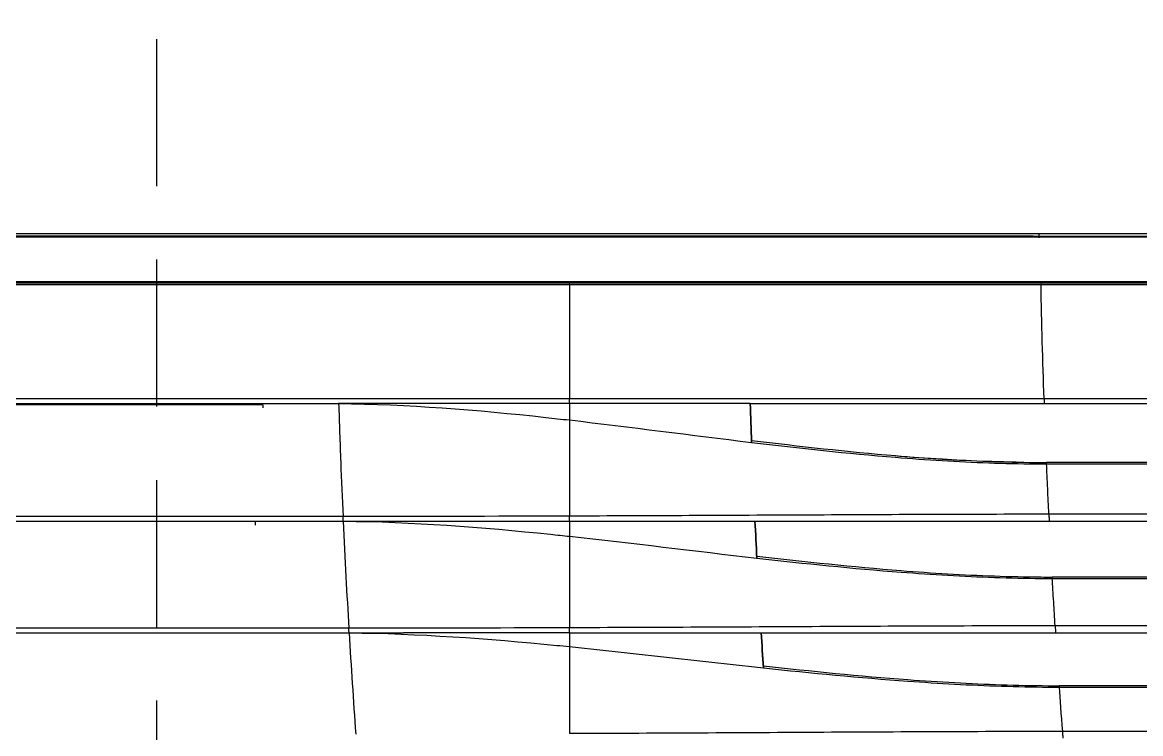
# Model space of a CAD drawing. Header units: millimetres. Extents: x 359270 to 411470, y 57550 to 89768.
# Drawn here: x 395587.6 to 395777.9, y 62001.4 to 62122.4 of the extents above; entities that cross this region are included whole.
import ezdxf

# ---------------------------------------------------------------- set-up
doc = ezdxf.new("R2010")
doc.units = ezdxf.units.MM
doc.header["$LTSCALE"] = 100
doc.linetypes.add('HIDDEN', pattern=[0.375, 0.25, -0.125])
doc.layers.add('도면층8', color=8, linetype='Continuous')

# ---------------------------------------------------------------- blocks, each defined once
blk = doc.blocks.new('*U22')
at = {"color": 8}
for p, q in [((1329.52, 185.7), (190.37, 185.7)), ((1329, 166.3), (190.88, 166.3)), ((190.88, 165.5), (1329, 165.5)), ((1328.59, 155.49), (191.3, 155.49)), ((191.31, 155.23), (1328.58, 155.23)), ((1328.18, 146.67), (191.7, 146.67)), ((191.76, 145.5), (1328.12, 145.5)), ((1327.61, 135.99), (192.27, 135.99)), ((192.28, 135.75), (1327.6, 135.75)), ((1327.11, 127.69), (192.78, 127.69)), ((192.85, 126.5), (1327.03, 126.5)), ((1326.41, 117.5), (193.47, 117.5)), ((193.49, 117.26), (1326.4, 117.26)), ((1325.83, 109.71), (194.05, 109.71))]:
    blk.add_line(p, q, dxfattribs=at)
at = {"color": 1, "linetype": 'HIDDEN'}
blk.add_lwpolyline([(1479.94, 484.99), (1479.94, 14.99), (39.94, 14.99), (39.94, 484.99)], close=True, dxfattribs=at)
at = {"color": 8}
for points, knots in [([(1.03, 194.4), (4.91, 194.37), (8.8, 194.41), (16.61, 194.41), (20.52, 194.41), (32.26, 194.41), (40.12, 194.41), (63.7, 194.41), (79.47, 194.41), (111.03, 194.41), (126.83, 194.41), (158.43, 194.41), (174.24, 194.41), (190.04, 194.41)], [0, 0, 0, 0, 0.0625, 0.0625, 0.125, 0.125, 0.25, 0.25, 0.5, 0.5, 0.75, 0.75, 1, 1, 1, 1]), ([(190.03, 194.41), (193.94, 194.42), (197.85, 194.42), (209.57, 194.41), (217.39, 194.41), (233.02, 194.41), (240.84, 194.41), (264.29, 194.41), (279.92, 194.41), (303.37, 194.41), (311.18, 194.41), (326.82, 194.41), (334.63, 194.41), (358.08, 194.41), (373.72, 194.41), (397.16, 194.41), (404.98, 194.41), (420.61, 194.41), (428.43, 194.41), (450.81, 194.41), (465.38, 194.41), (479.94, 194.41)], [0, 0, 0, 0, 0.040442, 0.040442, 0.121325, 0.121325, 0.202208, 0.202208, 0.363975, 0.363975, 0.444859, 0.444859, 0.525742, 0.525742, 0.687509, 0.687509, 0.768392, 0.768392, 0.849276, 0.849276, 1, 1, 1, 1]), ([(0.9, 193.94), (5.81, 193.94), (10.75, 193.94), (20.63, 193.94), (25.58, 193.94), (40.44, 193.94), (50.37, 193.94), (80.23, 193.94), (100.21, 193.94), (140.17, 193.94), (160.16, 193.94), (200.13, 193.94), (220.12, 193.94), (320.05, 193.94), (400, 193.94), (479.94, 193.94)], [0, 0, 0, 0, 0.03125, 0.03125, 0.0625, 0.0625, 0.125, 0.125, 0.25, 0.25, 0.375, 0.375, 0.5, 0.5, 1, 1, 1, 1]), ([(479.94, 193.8), (400.01, 193.8), (320.07, 193.8), (220.16, 193.8), (200.17, 193.8), (160.21, 193.8), (140.22, 193.8), (100.27, 193.8), (80.31, 193.8), (50.44, 193.8), (40.5, 193.8), (25.63, 193.8), (20.67, 193.8), (10.79, 193.8), (5.84, 193.8), (0.95, 193.8)], [0, 0, 0, 0, 0.5, 0.5, 0.625, 0.625, 0.75, 0.75, 0.875, 0.875, 0.9375, 0.9375, 0.96875, 0.96875, 1, 1, 1, 1]), ([(189.04, 194), (186.07, 194), (183.09, 194), (160.13, 194), (140.14, 194), (100.18, 194), (80.2, 194), (50.34, 194), (40.41, 194), (25.55, 194), (20.6, 194), (10.93, 194), (6.2, 194), (1.5, 194)], [0, 0, 0, 0, 0.047401, 0.047401, 0.366063, 0.366063, 0.684724, 0.684724, 0.844055, 0.844055, 0.92372, 0.92372, 1, 1, 1, 1]), ([(189.04, 194), (206.08, 194), (223.12, 194), (320.09, 194), (400.02, 194), (479.94, 194)], [0, 0, 0, 0, 0.175746, 0.175746, 1, 1, 1, 1]), ([(1.05, 186.26), (5.95, 186.26), (10.89, 186.26), (20.78, 186.26), (25.73, 186.26), (40.61, 186.26), (50.55, 186.26), (80.42, 186.26), (100.38, 186.26), (140.31, 186.26), (160.28, 186.26), (200.24, 186.26), (220.22, 186.26), (320.11, 186.26), (400.03, 186.26), (479.94, 186.26)], [0, 0, 0, 0, 0.03125, 0.03125, 0.0625, 0.0625, 0.125, 0.125, 0.25, 0.25, 0.375, 0.375, 0.5, 0.5, 1, 1, 1, 1]), ([(479.94, 186.06), (400.03, 186.06), (320.12, 186.06), (220.24, 186.06), (200.26, 186.06), (160.31, 186.06), (140.32, 186.06), (100.39, 186.06), (80.43, 186.06), (50.57, 186.06), (40.64, 186.06), (25.77, 186.06), (20.81, 186.06), (10.93, 186.06), (5.99, 186.06), (1.09, 186.06)], [0, 0, 0, 0, 0.5, 0.5, 0.625, 0.625, 0.75, 0.75, 0.875, 0.875, 0.9375, 0.9375, 0.96875, 0.96875, 1, 1, 1, 1]), ([(110.14, 185.7), (92.03, 185.7), (73.95, 185.7), (46.89, 185.7), (37.88, 185.7), (20.18, 185.7), (11.47, 185.7), (2.83, 185.7)], [0, 0, 0, 0, 0.503675, 0.503675, 0.755513, 0.755513, 1, 1, 1, 1]), ([(2.84, 186.02), (7.73, 186.02), (12.66, 186.02), (22.51, 186.02), (27.44, 186.02), (42.25, 186.02), (52.15, 186.02), (81.91, 186.02), (101.8, 186.02), (141.56, 186.02), (161.46, 186.02), (201.24, 186.02), (221.14, 186.02), (320.6, 186.02), (400.17, 186.02), (479.74, 186.02)], [0, 0, 0, 0, 0.03125, 0.03125, 0.0625, 0.0625, 0.125, 0.125, 0.25, 0.25, 0.375, 0.375, 0.5, 0.5, 1, 1, 1, 1]), ([(190.37, 185.7), (187.64, 185.7), (184.9, 185.7), (171.66, 185.7), (161.16, 185.7), (143.9, 185.7), (137.14, 185.7), (123.64, 185.7), (116.89, 185.7), (110.14, 185.7)], [0, 0, 0, 0, 0.1022, 0.1022, 0.494985, 0.494985, 0.747578, 0.747578, 1, 1, 1, 1]), ([(110.14, 166.3), (91.98, 166.29), (73.83, 166.29), (46.68, 166.29), (37.64, 166.29), (19.62, 166.29), (10.61, 166.29), (1.69, 166.29)], [0, 0, 0, 0, 0.5, 0.5, 0.75, 0.75, 1, 1, 1, 1]), ([(110.14, 165.5), (110.14, 165.53), (110.14, 165.59), (110.14, 165.93), (110.14, 166.18), (110.14, 166.3)], [0, 0, 0, 0, 0.392645, 0.726209, 1, 1, 1, 1]), ([(190.88, 166.3), (177.42, 166.3), (163.96, 166.3), (137.05, 166.3), (123.59, 166.3), (110.14, 166.3)], [0, 0, 0, 0, 0.5, 0.5, 1, 1, 1, 1]), ([(1.84, 165.5), (7.54, 165.5), (13.28, 165.5), (24.76, 165.5), (30.51, 165.5), (47.77, 165.5), (59.31, 165.5), (70.86, 165.5)], [0, 0, 0, 0, 0.25, 0.25, 0.5, 0.5, 1, 1, 1, 1]), ([(57.94, 165.3), (48.98, 165.3), (40.03, 165.3), (22.17, 165.3), (13.25, 165.3), (4.39, 165.3)], [0, 0, 0, 0, 0.5, 0.5, 1, 1, 1, 1]), ([(70.86, 165.5), (70.97, 162.18), (71.19, 155.78), (71.46, 149.36), (71.6, 146.29)], [0, 0, 0, 0, 0.520592, 1, 1, 1, 1]), ([(70.86, 165.5), (82.61, 165.39), (95.74, 164.32), (108.79, 162.86), (110.14, 162.71)], [0, 0, 0, 0, 0.896674, 1, 1, 1, 1]), ([(110.14, 165.5), (108.71, 165.5), (99.42, 165.5), (90.14, 165.5), (82.3, 165.5)], [0, 0, 0, 0, 0.154173, 1, 1, 1, 1]), ([(110.14, 162.71), (110.14, 161.41), (110.14, 158.78), (110.14, 154.74), (110.14, 150.59), (110.14, 147.78), (110.14, 146.36)], [0, 0, 0, 0, 0.241342, 0.488803, 0.74188, 1, 1, 1, 1]), ([(141.11, 159.15), (141.11, 159.19), (141.11, 159.22), (141.11, 159.24), (141.11, 159.24), (141.11, 159.24)], [0, 0, 0, 0, 0.64921, 0.64921, 1, 1, 1, 1]), ([(141.11, 159.24), (149.25, 158.25), (157.41, 157.33), (170.87, 156.21), (176.16, 155.87), (184.11, 155.58), (186.76, 155.52), (190.04, 155.49), (190.67, 155.49), (191.3, 155.49)], [0, 0, 0, 0, 0.489588, 0.489588, 0.804968, 0.804968, 0.962658, 0.962658, 1, 1, 1, 1]), ([(141.12, 158.9), (149.27, 157.92), (157.42, 157.03), (170.88, 155.95), (176.17, 155.62), (184.12, 155.33), (186.76, 155.27), (190.05, 155.24), (190.68, 155.23), (191.31, 155.23)], [0, 0, 0, 0, 0.48935, 0.48935, 0.804749, 0.804749, 0.962448, 0.962448, 1, 1, 1, 1]), ([(191.7, 146.67), (191.63, 148.19), (191.48, 151.34), (191.36, 153.99), (191.31, 155.23)], [0, 0, 0, 0, 0.460844, 1, 1, 1, 1]), ([(191.7, 146.67), (178.11, 146.67), (164.51, 146.6), (137.32, 146.47), (123.72, 146.4), (110.14, 146.36)], [0, 0, 0, 0, 0.5, 0.5, 1, 1, 1, 1]), ([(191.7, 146.65), (191.71, 146.52), (191.72, 146.26), (191.74, 145.86), (191.76, 145.56), (191.76, 145.52), (191.76, 145.5)], [0, 0, 0, 0, 0.250014, 0.500034, 0.750029, 1, 1, 1, 1]), ([(71.6, 146.29), (60.01, 146.29), (48.45, 146.29), (25.37, 146.29), (13.84, 146.29), (2.42, 146.29)], [0, 0, 0, 0, 0.5, 0.5, 1, 1, 1, 1]), ([(2.57, 145.5), (13.97, 145.5), (25.48, 145.5), (48.52, 145.5), (60.07, 145.5), (71.64, 145.5)], [0, 0, 0, 0, 0.5, 0.5, 1, 1, 1, 1]), ([(71.64, 145.5), (71.64, 145.51), (71.63, 145.54), (71.62, 145.72), (71.61, 145.98), (71.6, 146.19), (71.6, 146.29)], [0, 0, 0, 0, 0.261766, 0.499771, 0.747287, 1, 1, 1, 1]), ([(71.64, 145.5), (71.78, 142.34), (72.08, 136.27), (72.42, 130.19), (72.59, 127.29)], [0, 0, 0, 0, 0.521593, 1, 1, 1, 1]), ([(71.64, 145.5), (83.4, 145.39), (96.26, 144.4), (109.07, 143.04), (110.14, 142.93)], [0, 0, 0, 0, 0.916145, 1, 1, 1, 1]), ([(110.14, 145.5), (110.14, 145.53), (110.14, 145.59), (110.14, 145.97), (110.14, 146.24), (110.14, 146.36)], [0, 0, 0, 0, 0.391416, 0.725001, 1, 1, 1, 1]), ([(110.14, 142.93), (110.14, 141.69), (110.14, 139.2), (110.14, 135.36), (110.14, 131.4), (110.14, 128.71), (110.14, 127.36)], [0, 0, 0, 0, 0.240345, 0.487395, 0.740764, 1, 1, 1, 1]), ([(142, 139.56), (150.16, 138.62), (158.34, 137.74), (171.83, 136.68), (177.12, 136.36), (185.08, 136.08), (187.73, 136.02), (191.02, 136), (191.64, 135.99), (192.27, 135.99)], [0, 0, 0, 0, 0.489674, 0.489674, 0.805044, 0.805044, 0.962728, 0.962728, 1, 1, 1, 1]), ([(142.02, 139.22), (142.02, 139.23), (142.02, 139.24), (142.02, 139.26), (142.02, 139.28), (142.01, 139.3)], [0, 0, 0, 0, 0.330714, 0.330714, 1, 1, 1, 1]), ([(142.02, 139.22), (150.18, 138.29), (158.35, 137.45), (171.84, 136.43), (177.13, 136.11), (185.08, 135.84), (187.74, 135.78), (191.02, 135.75), (191.65, 135.75), (192.28, 135.74)], [0, 0, 0, 0, 0.489359, 0.489359, 0.804752, 0.804752, 0.962449, 0.962449, 1, 1, 1, 1]), ([(192.78, 127.69), (192.68, 129.11), (192.5, 132.07), (192.35, 134.56), (192.28, 135.75)], [0, 0, 0, 0, 0.456557, 1, 1, 1, 1]), ([(192.78, 127.69), (179, 127.69), (165.23, 127.62), (137.68, 127.47), (123.9, 127.4), (110.14, 127.36)], [0, 0, 0, 0, 0.5, 0.5, 1, 1, 1, 1]), ([(192.78, 127.69), (192.78, 127.56), (192.8, 127.29), (192.83, 126.88), (192.85, 126.56), (192.85, 126.52), (192.85, 126.5)], [0, 0, 0, 0, 0.249929, 0.499996, 0.749769, 1, 1, 1, 1]), ([(72.59, 127.29), (61, 127.29), (49.43, 127.28), (26.34, 127.28), (14.81, 127.28), (3.37, 127.28)], [0, 0, 0, 0, 0.5, 0.5, 1, 1, 1, 1]), ([(3.51, 126.5), (14.94, 126.5), (26.45, 126.5), (49.51, 126.5), (61.07, 126.5), (72.64, 126.5)], [0, 0, 0, 0, 0.5, 0.5, 1, 1, 1, 1]), ([(72.64, 126.5), (72.64, 126.52), (72.63, 126.57), (72.61, 126.88), (72.6, 127.15), (72.59, 127.29)], [0, 0, 0, 0, 0.341178, 0.674287, 1, 1, 1, 1]), ([(72.64, 126.5), (84.41, 126.39), (96.94, 125.47), (109.42, 124.23), (110.14, 124.16)], [0, 0, 0, 0, 0.941987, 1, 1, 1, 1]), ([(110.14, 126.5), (110.14, 126.53), (110.14, 126.59), (110.14, 126.97), (110.14, 127.24), (110.14, 127.36)], [0, 0, 0, 0, 0.391478, 0.72506, 1, 1, 1, 1]), ([(110.14, 124.16), (110.14, 122.99), (110.14, 120.62), (110.14, 116.97), (110.14, 113.2), (110.14, 110.64), (110.14, 109.35)], [0, 0, 0, 0, 0.239883, 0.486718, 0.740192, 1, 1, 1, 1]), ([(143.12, 120.88), (151.3, 119.99), (159.49, 119.16), (173, 118.15), (178.31, 117.85), (186.27, 117.58), (188.93, 117.53), (192.21, 117.5), (192.84, 117.5), (193.47, 117.5)], [0, 0, 0, 0, 0.489761, 0.489761, 0.805115, 0.805115, 0.962792, 0.962792, 1, 1, 1, 1]), ([(143.13, 120.63), (143.13, 120.61), (143.14, 120.59), (143.14, 120.56), (143.14, 120.55), (143.14, 120.54)], [0, 0, 0, 0, 0.680041, 0.680041, 1, 1, 1, 1]), ([(143.14, 120.54), (151.32, 119.67), (159.51, 118.88), (173.01, 117.91), (178.32, 117.61), (186.28, 117.35), (188.93, 117.29), (192.22, 117.27), (192.85, 117.26), (193.49, 117.26)], [0, 0, 0, 0, 0.489376, 0.489376, 0.804759, 0.804759, 0.96245, 0.96245, 1, 1, 1, 1]), ([(194.05, 109.71), (180.07, 109.71), (166.08, 109.64), (138.1, 109.48), (124.11, 109.4), (110.14, 109.35)], [0, 0, 0, 0, 0.5, 0.5, 1, 1, 1, 1]), ([(194.14, 108.58), (194.14, 108.64), (194.13, 108.76), (194.1, 109.06), (194.08, 109.4), (194.06, 109.61), (194.05, 109.71)], [0, 0, 0, 0, 0.254278, 0.499522, 0.749842, 1, 1, 1, 1])]:
    blk.add_open_spline(points, degree=3, knots=knots, dxfattribs=at)
for points in [[(190.03, 193.71), (190.03, 193.89), (190.03, 194.15), (190.03, 194.41)], [(110.14, 185.7), (110.14, 185.8), (110.14, 185.9), (110.14, 185.9)], [(110.14, 185.7), (110.14, 179.23), (110.14, 172.76), (110.14, 166.3)], [(190.37, 185.7), (190.37, 185.8), (190.37, 185.9), (190.36, 185.9)], [(190.88, 166.3), (190.66, 172.77), (190.49, 179.23), (190.37, 185.7)], [(190.88, 166.3), (190.88, 165.88), (190.88, 165.5), (190.88, 165.5)], [(57.94, 165.3), (57.94, 165.13), (57.94, 164.95), (57.94, 164.78)], [(82.3, 165.5), (78.49, 165.5), (74.67, 165.5), (70.86, 165.5)], [(70.86, 165.5), (70.86, 165.5), (70.86, 165.5), (70.86, 165.5)], [(140.88, 165.5), (130.63, 165.5), (120.38, 165.5), (110.14, 165.5)], [(110.14, 165.5), (110.14, 164.56), (110.14, 163.63), (110.14, 162.71)], [(140.88, 165.5), (157.55, 165.5), (174.22, 165.5), (190.88, 165.5)], [(141.12, 158.9), (141.04, 161.1), (140.96, 163.3), (140.88, 165.5)], [(140.89, 165.5), (140.96, 163.35), (141.04, 161.2), (141.12, 159.05)], [(110.14, 162.71), (120.49, 161.52), (130.79, 160.13), (141.12, 158.9)], [(141.11, 159.15), (141.12, 159.09), (141.12, 159), (141.12, 158.9)], [(178.44, 155.77), (174.14, 155.96), (169.85, 156.25), (165.56, 156.59)], [(186.14, 155.52), (184.29, 155.55), (182.44, 155.61), (180.59, 155.68)], [(191.31, 155.23), (191.3, 155.39), (191.3, 155.49), (191.3, 155.49)], [(56.64, 145.5), (56.64, 145.27), (56.64, 145.03), (56.64, 144.8)], [(110.14, 146.36), (97.28, 146.32), (84.43, 146.29), (71.6, 146.29)], [(71.64, 145.5), (84.46, 145.5), (97.29, 145.5), (110.14, 145.5)], [(71.64, 145.5), (71.64, 145.5), (71.64, 145.5), (71.64, 145.5)], [(110.14, 145.5), (114.89, 145.5), (119.64, 145.5), (124.39, 145.5)], [(110.14, 145.5), (110.14, 144.63), (110.14, 143.77), (110.14, 142.93)], [(124.39, 145.5), (130.16, 145.5), (135.93, 145.5), (141.7, 145.5)], [(141.7, 145.5), (158.38, 145.5), (175.07, 145.5), (191.76, 145.5)], [(142.02, 139.22), (141.91, 141.31), (141.8, 143.41), (141.7, 145.5)], [(141.7, 145.5), (141.81, 143.43), (141.91, 141.36), (142.01, 139.3)], [(110.14, 142.93), (120.79, 141.78), (131.39, 140.42), (142.02, 139.22)], [(142, 139.53), (142, 139.55), (142, 139.56), (142, 139.56)], [(142, 139.53), (142.02, 139.48), (142.02, 139.36), (142.02, 139.22)], [(192.28, 135.74), (192.28, 135.9), (192.28, 135.99), (192.27, 135.99)], [(110.14, 127.36), (97.61, 127.31), (85.09, 127.29), (72.59, 127.29)], [(72.64, 126.5), (75.72, 126.5), (78.8, 126.5), (81.88, 126.5)], [(72.64, 126.5), (72.98, 120.78), (73.35, 115.02), (73.77, 109.28)], [(72.64, 126.5), (72.64, 126.5), (72.64, 126.5), (72.64, 126.5)], [(110.14, 126.5), (100.71, 126.5), (91.29, 126.5), (81.88, 126.5)], [(110.14, 126.5), (115.55, 126.5), (120.96, 126.5), (126.37, 126.5)], [(110.14, 126.5), (110.14, 125.71), (110.14, 124.93), (110.14, 124.16)], [(126.37, 126.5), (131.83, 126.5), (137.29, 126.5), (142.75, 126.5)], [(142.75, 126.5), (159.45, 126.5), (176.15, 126.5), (192.85, 126.5)], [(143.14, 120.54), (143.01, 122.53), (142.88, 124.52), (142.75, 126.5)], [(142.75, 126.5), (142.88, 124.54), (143.01, 122.59), (143.13, 120.63)], [(110.14, 124.16), (121.16, 123.05), (132.14, 121.72), (143.14, 120.54)], [(143.12, 120.85), (143.12, 120.87), (143.12, 120.88), (143.12, 120.88)], [(143.12, 120.85), (143.13, 120.81), (143.14, 120.69), (143.14, 120.55)], [(193.49, 117.26), (193.48, 117.41), (193.47, 117.5), (193.47, 117.5)], [(194.05, 109.71), (193.83, 112.63), (193.63, 115.21), (193.49, 117.26)]]:
    blk.add_open_spline(points, degree=3, dxfattribs=at)

msp = doc.modelspace()

# ---------------------------------------------------------------- block references
at = {"layer": '도면층8'}
msp.add_blockref('*U22', (395570.56, 61892.01), dxfattribs=at)

doc.saveas('drawing.dxf')
